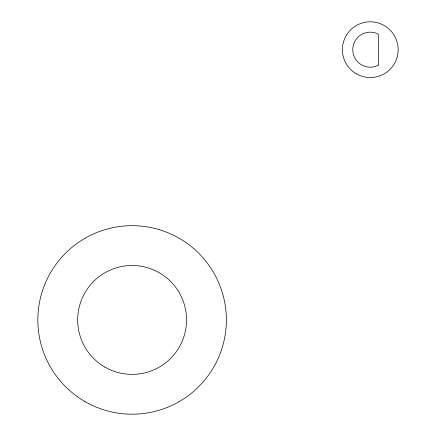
<?xml version="1.0" encoding="UTF-8"?>
<svg xmlns="http://www.w3.org/2000/svg" width="436" height="436" viewBox="0 0 436 436"><rect width="100%" height="100%" fill="white"/><g stroke="black" fill="none" stroke-linecap="round" stroke-linejoin="round"><path stroke-width="0.65" d="M378.453 65.1L374.813 66.604A17.527 17.527 0 0 1 352.751 49.677A17.527 17.527 0 0 1 374.813 32.749L378.453 34.259L378.453 65.1M104.891 367.079A54.435 54.435 0 0 0 186.543 319.937A54.435 54.435 0 0 0 104.891 272.794A54.435 54.435 0 0 0 104.891 367.079M84.976 401.572A94.263 94.263 0 0 0 226.371 319.937A94.263 94.263 0 0 0 84.976 238.301A94.263 94.263 0 0 0 84.976 401.572M356.337 73.826A27.882 27.882 0 0 0 398.155 49.682A27.882 27.882 0 0 0 356.337 25.533A27.882 27.882 0 0 0 356.337 73.826"/></g></svg>
